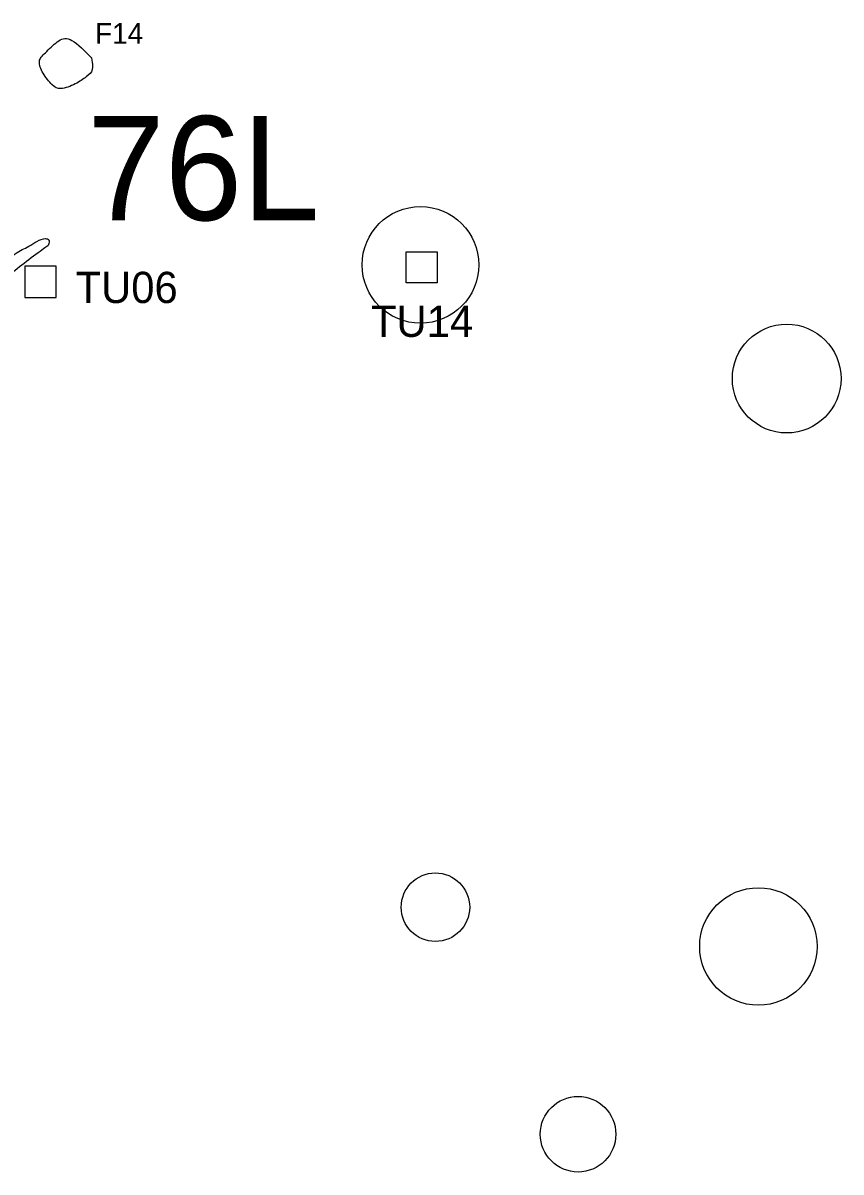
# Model space of a CAD drawing. Extents: x -453 to 184, y -334 to 300.
# Drawn here: x 105.9 to 184.5, y -166.4 to -56.1 of the extents above; entities that cross this region are included whole.
import ezdxf

# ---------------------------------------------------------------- set-up
doc = ezdxf.new("R2010")
doc.units = 0
for name, color, linetype in [('Builders Trench', 7, 'Continuous'), ('Feature Numbers', 7, 'Continuous'), ('House Site Numbers', 7, 'Continuous'), ('Pit Unid Feature', 7, 'Continuous'), ('Rake Backs', 7, 'Continuous'), ('Testing Phase Units', 7, 'Continuous')]:
    doc.layers.add(name, color=color, linetype=linetype)

msp = doc.modelspace()

# ---------------------------------------------------------------- linework, layer by layer
at = {"layer": 'Builders Trench'}
msp.add_open_spline([(108.3, -77.47), (108.57, -76.93), (108.09, -76.69), (107.21, -77.03), (106.44, -77.6), (105.79, -77.84), (105.22, -78.21), (104.17, -78.99), (103.18, -79.74), (102.03, -80.48), (100.74, -81.23), (99.66, -82.01), (98.64, -82.65), (97.39, -84.08), (96.75, -85.09), (96.92, -85.74), (97.73, -85.36), (98.58, -84.62), (99.66, -83.84), (100.88, -83.2), (102.03, -82.48), (103.35, -81.3), (104.64, -80.25), (106.44, -78.82), (108.3, -77.47), (108.3, -77.47), (108.3, -77.47)], degree=3, dxfattribs=at)
at = {"layer": 'Pit Unid Feature'}
msp.add_open_spline([(112.47, -59.47), (111.5, -58.44), (110.28, -57.36), (109.21, -57.77), (107.95, -59.07), (107.28, -59.7), (107.73, -60.95), (108.73, -62.14), (109.39, -62.58), (110.99, -61.99), (112.02, -61.25), (112.69, -60.69), (112.47, -59.47), (112.47, -59.47), (112.47, -59.47)], degree=3, dxfattribs=at)
at = {"layer": 'Rake Backs'}
for centre, radius in [((144.06, -79.33), 5.6), ((179.24, -90.24), 5.22), ((145.5, -140.98), 3.29), ((176.52, -144.75), 5.64), ((159.2, -162.77), 3.63)]:
    msp.add_circle(centre, radius, dxfattribs=at)
at = {"layer": 'Testing Phase Units'}
for points in [[(142.68, -78.06), (145.68, -78.06), (145.68, -81.06), (142.68, -81.06)], [(106.07, -79.45), (106.07, -82.45), (109.07, -82.45), (109.07, -79.45)]]:
    msp.add_lwpolyline(points, close=True, dxfattribs=at)

# ---------------------------------------------------------------- texts
at = {"layer": 'Feature Numbers'}
msp.add_text('F14', height=2, dxfattribs=at).set_placement((112.82, -58.11))
at = {"layer": 'House Site Numbers'}
msp.add_text('76L', height=10, dxfattribs=at).set_placement((112.07, -75.04))
at = {"layer": 'Testing Phase Units'}
for s, p in [('TU06', (110.94, -82.99)), ('TU14', (139.31, -86.24))]:
    msp.add_text(s, height=3, dxfattribs=at).set_placement(p)

doc.saveas('drawing.dxf')
